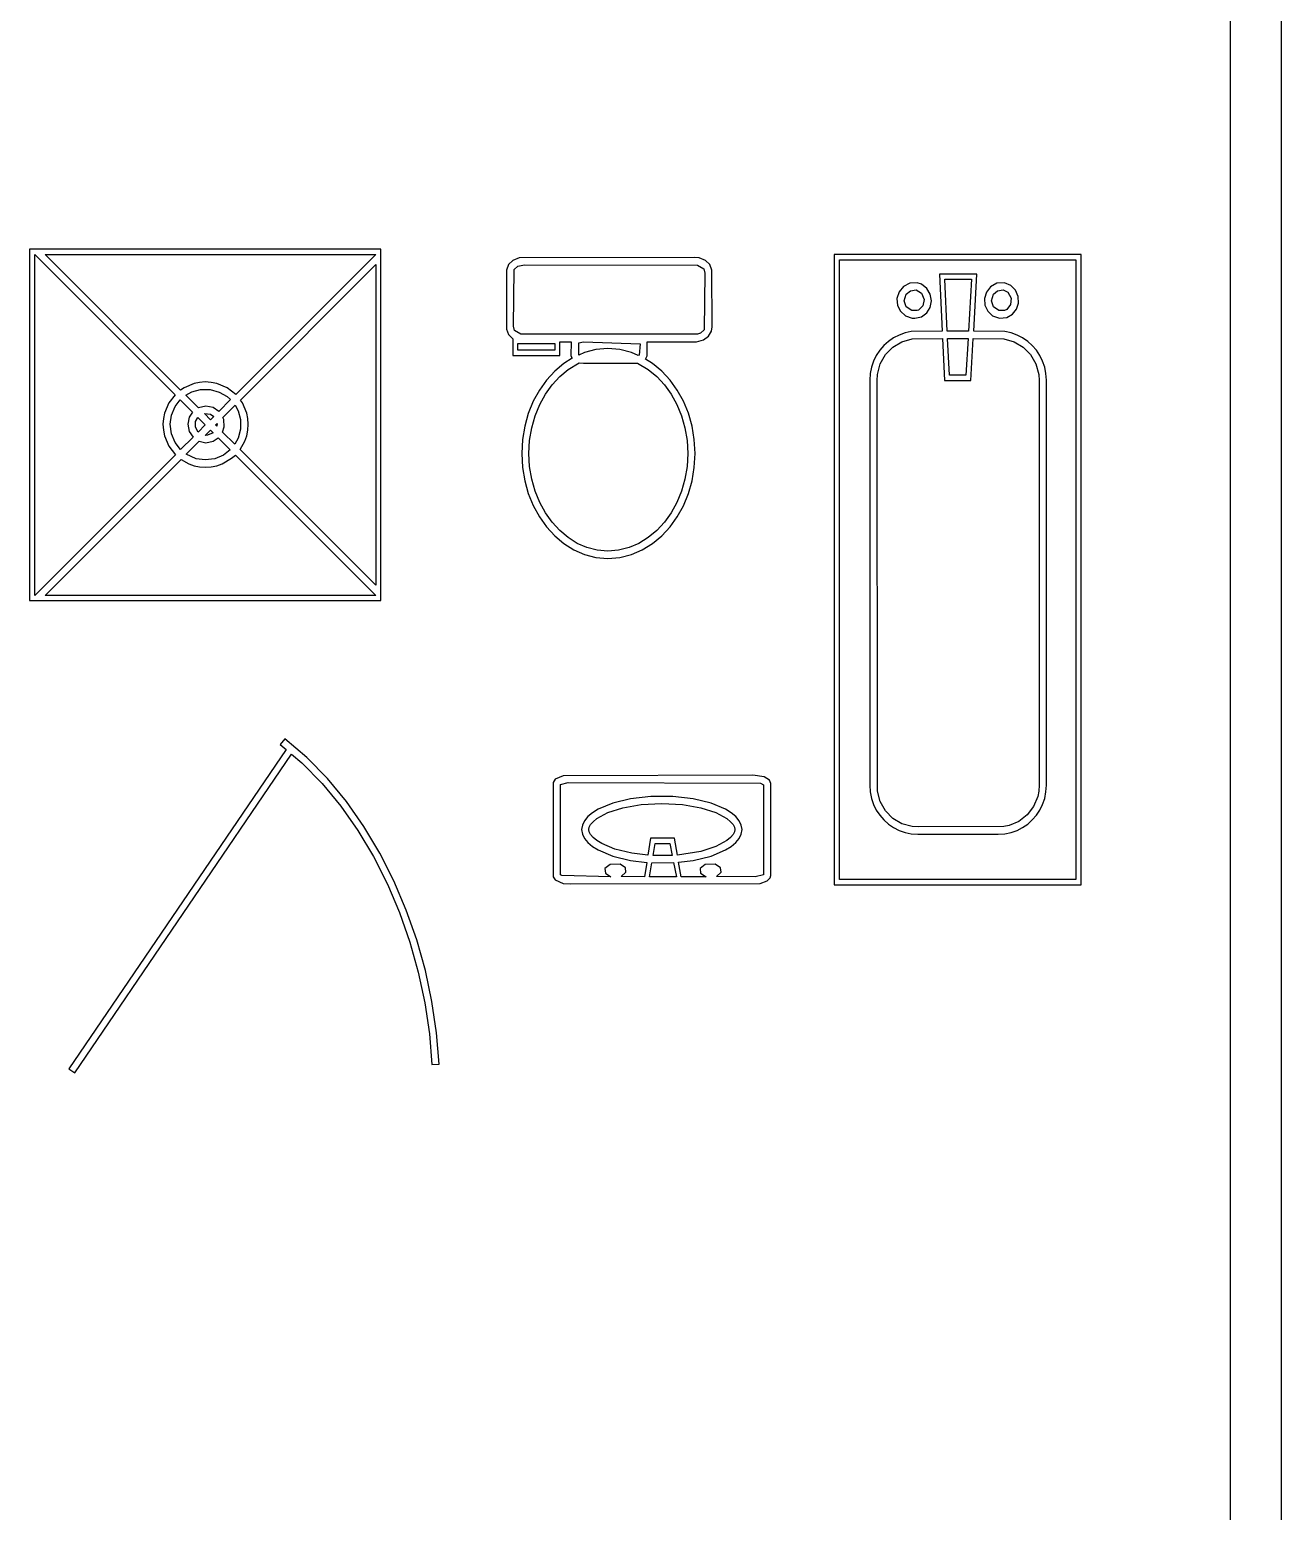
# Model space of a CAD drawing. Header units: metres. Extents: x -13 to 22, y -10.4 to 9.6.
# Drawn here: x 18.546 to 21.996, y -4.471 to -0.389 of the extents above; entities that cross this region are included whole.
import ezdxf

# ---------------------------------------------------------------- set-up
doc = ezdxf.new("R2010")
doc.units = ezdxf.units.M

msp = doc.modelspace()

# ---------------------------------------------------------------- linework, layer by layer
for p, q in [((21.9958, -10.3888), (21.9958, 9.61119)), ((21.8546, 9.46202), (21.8546, -10.2396)), ((19.5138, -0.993866), (18.5455, -0.993866)), ((18.5455, -0.993866), (18.5455, -1.96198)), ((18.5597, -1.94783), (18.5597, -1.00806)), ((18.5597, -1.00806), (18.9466, -1.39484)), ((18.9618, -1.38182), (18.5879, -1.00801)), ((18.5879, -1.00801), (19.4997, -1.00806)), ((19.4997, -1.00806), (19.1137, -1.39397)), ((19.5138, -1.96198), (19.5138, -0.993866)), ((19.895, -1.01799), (19.8777, -1.02466)), ((20.377, -1.01665), (19.895, -1.01799)), ((20.3908, -1.01799), (20.377, -1.01665)), ((20.4081, -1.02466), (20.3908, -1.01799)), ((21.4438, -1.00845), (20.7635, -1.00845)), ((20.7635, -1.00845), (20.7635, -2.74463)), ((21.4438, -2.74463), (21.4438, -1.00845)), ((19.1265, -1.40939), (19.4997, -1.03633)), ((19.4997, -1.03633), (19.4997, -1.91956)), ((19.8655, -1.03615), (19.8595, -1.05167)), ((19.8595, -1.05167), (19.8595, -1.21376)), ((19.8777, -1.02466), (19.8655, -1.03615)), ((19.8791, -1.20607), (19.8808, -1.04955)), ((19.8808, -1.04955), (19.8913, -1.04004)), ((19.8913, -1.04004), (19.9093, -1.03664)), ((19.9093, -1.03664), (20.3868, -1.03758)), ((20.3868, -1.03758), (20.4038, -1.04739)), ((20.4038, -1.04739), (20.4067, -1.05959)), ((20.4067, -1.05959), (20.4051, -1.21558)), ((20.4203, -1.03615), (20.4081, -1.02466)), ((20.4263, -1.05167), (20.4203, -1.03615)), ((20.4267, -1.20807), (20.4263, -1.05167)), ((20.7777, -2.73048), (20.7777, -1.0226)), ((20.7777, -1.0226), (21.4297, -1.0226)), ((21.4297, -1.0226), (21.4297, -2.73048)), ((20.9541, -1.09673), (20.942, -1.11156)), ((20.9716, -1.08759), (20.9541, -1.09673)), ((20.9919, -1.08627), (20.9716, -1.08759)), ((21.0043, -1.09029), (20.9919, -1.08627)), ((21.0188, -1.10176), (21.0043, -1.09029)), ((21.028, -1.1176), (21.0188, -1.10176)), ((21.1563, -1.06284), (21.0533, -1.06277)), ((21.0533, -1.06277), (21.0607, -1.21973)), ((21.0749, -1.21973), (21.0678, -1.07655)), ((21.0678, -1.07655), (21.1417, -1.07655)), ((21.1417, -1.07655), (21.1335, -1.21973)), ((21.1477, -1.21973), (21.1563, -1.06284)), ((21.1944, -1.097), (21.1827, -1.11205)), ((21.2118, -1.08762), (21.1944, -1.097)), ((21.2322, -1.08626), (21.2118, -1.08762)), ((21.2503, -1.09351), (21.2322, -1.08626)), ((21.2632, -1.10695), (21.2503, -1.09351)), ((20.942, -1.11156), (20.9363, -1.12981)), ((20.9363, -1.12981), (20.9376, -1.14861)), ((20.9559, -1.13631), (20.9617, -1.11772)), ((20.9617, -1.15268), (20.9559, -1.13631)), ((20.9617, -1.11772), (20.9733, -1.10817)), ((20.9733, -1.10817), (20.9887, -1.10602)), ((20.9887, -1.10602), (21.0036, -1.11476)), ((21.0036, -1.11476), (21.0111, -1.1322)), ((21.0111, -1.1322), (21.0077, -1.1497)), ((21.0278, -1.15411), (21.0313, -1.13641)), ((21.0313, -1.13641), (21.028, -1.1176)), ((21.1827, -1.11205), (21.1775, -1.13)), ((21.1775, -1.13), (21.1787, -1.14821)), ((21.1972, -1.13631), (21.2025, -1.11772)), ((21.2025, -1.15268), (21.1972, -1.13631)), ((21.2025, -1.11772), (21.2137, -1.10817)), ((21.2137, -1.10817), (21.2291, -1.10602)), ((21.2291, -1.10602), (21.2417, -1.11217)), ((21.2417, -1.11217), (21.2506, -1.12825)), ((21.2506, -1.12825), (21.2496, -1.14651)), ((21.2701, -1.1239), (21.2632, -1.10695)), ((21.2658, -1.15903), (21.2711, -1.1423)), ((21.2711, -1.1423), (21.2701, -1.1239)), ((20.9376, -1.14861), (20.9458, -1.16487)), ((20.9458, -1.16487), (20.9597, -1.17722)), ((20.9597, -1.17722), (20.9784, -1.18365)), ((20.9771, -1.16302), (20.9617, -1.15268)), ((20.9921, -1.16302), (20.9771, -1.16302)), ((20.9784, -1.18365), (20.9854, -1.18411)), ((20.9854, -1.18411), (21.0041, -1.1797)), ((20.9953, -1.16173), (20.9921, -1.16302)), ((21.0077, -1.1497), (20.9953, -1.16173)), ((21.0041, -1.1797), (21.0184, -1.16891)), ((21.0184, -1.16891), (21.0278, -1.15411)), ((21.1787, -1.14821), (21.1863, -1.16441)), ((21.1863, -1.16441), (21.1999, -1.17705)), ((21.1999, -1.17705), (21.2185, -1.18365)), ((21.2173, -1.16302), (21.2025, -1.15268)), ((21.2326, -1.16302), (21.2173, -1.16302)), ((21.2185, -1.18365), (21.2386, -1.18211)), ((21.2389, -1.15999), (21.2326, -1.16302)), ((21.2386, -1.18211), (21.2549, -1.17293)), ((21.2496, -1.14651), (21.2389, -1.15999)), ((21.2549, -1.17293), (21.2658, -1.15903)), ((19.8595, -1.21376), (19.8655, -1.22902)), ((19.882, -1.21777), (19.8791, -1.20607)), ((19.8992, -1.22804), (19.882, -1.21777)), ((20.4051, -1.21558), (20.3943, -1.22548)), ((20.4169, -1.23335), (20.4251, -1.21918)), ((20.4251, -1.21918), (20.4267, -1.20807)), ((20.9585, -1.2245), (20.9421, -1.23024)), ((20.9758, -1.22095), (20.9585, -1.2245)), ((21.0607, -1.21973), (20.9758, -1.22095)), ((21.1335, -1.21973), (21.0749, -1.21973)), ((21.2335, -1.22095), (21.1477, -1.21973)), ((21.2507, -1.2245), (21.2335, -1.22095)), ((21.2671, -1.23024), (21.2507, -1.2245)), ((19.8655, -1.22902), (19.8774, -1.24045)), ((19.8774, -1.24045), (19.8774, -1.28639)), ((19.8915, -1.27226), (19.8915, -1.25345)), ((19.8915, -1.25345), (19.9932, -1.25345)), ((20.3866, -1.22804), (19.8992, -1.22804)), ((19.9932, -1.25345), (19.9932, -1.27226)), ((20.0073, -1.28639), (20.0073, -1.24901)), ((20.0073, -1.24901), (20.0379, -1.24901)), ((20.0379, -1.24901), (20.0377, -1.28716)), ((20.0589, -1.25197), (20.0721, -1.24902)), ((20.0597, -1.28528), (20.0589, -1.25197)), ((20.0721, -1.24902), (20.2287, -1.25459)), ((20.2287, -1.25459), (20.2258, -1.28549)), ((20.2478, -1.24901), (20.3841, -1.24866)), ((20.2481, -1.28716), (20.2478, -1.24901)), ((20.3841, -1.24866), (20.4029, -1.24356)), ((20.3943, -1.22548), (20.3866, -1.22804)), ((20.4029, -1.24356), (20.4169, -1.23335)), ((20.9, -1.25899), (20.8888, -1.27191)), ((20.9127, -1.24763), (20.9, -1.25899)), ((20.9048, -1.28398), (20.925, -1.26338)), ((20.9268, -1.23799), (20.9127, -1.24763)), ((20.925, -1.26338), (20.9499, -1.24864)), ((20.9421, -1.23024), (20.9268, -1.23799)), ((20.9499, -1.24864), (20.9785, -1.24075)), ((20.9785, -1.24075), (21.0617, -1.23972)), ((21.0617, -1.23972), (21.0671, -1.35516)), ((21.0809, -1.34068), (21.0759, -1.23972)), ((21.0759, -1.23972), (21.1323, -1.23972)), ((21.1323, -1.23972), (21.1265, -1.34068)), ((21.1402, -1.35522), (21.1466, -1.23972)), ((21.1466, -1.23972), (21.2308, -1.24075)), ((21.2308, -1.24075), (21.2592, -1.24863)), ((21.2592, -1.24863), (21.2841, -1.2634)), ((21.2824, -1.23799), (21.2671, -1.23024)), ((21.2965, -1.24763), (21.2824, -1.23799)), ((21.2841, -1.2634), (21.3046, -1.28404)), ((21.3092, -1.25899), (21.2965, -1.24763)), ((21.3205, -1.27191), (21.3092, -1.25899)), ((19.8774, -1.28639), (20.0073, -1.28639)), ((19.9932, -1.27226), (19.8915, -1.27226)), ((20.041, -1.29428), (20.0182, -1.30858)), ((20.0377, -1.28716), (20.041, -1.29428)), ((20.0752, -1.27852), (20.0597, -1.28528)), ((20.1065, -1.27051), (20.0752, -1.27852)), ((20.1391, -1.26775), (20.1065, -1.27051)), ((20.1724, -1.27049), (20.1391, -1.26775)), ((20.2043, -1.27849), (20.1724, -1.27049)), ((20.2232, -1.28656), (20.2043, -1.27849)), ((20.2258, -1.28549), (20.2232, -1.28656)), ((20.2431, -1.29669), (20.2481, -1.28716)), ((20.2623, -1.30849), (20.2431, -1.29669)), ((20.8717, -1.30182), (20.8661, -1.31851)), ((20.8793, -1.28624), (20.8717, -1.30182)), ((20.8888, -1.27191), (20.8793, -1.28624)), ((20.8902, -1.30943), (20.9048, -1.28398)), ((21.3046, -1.28404), (21.3193, -1.30951)), ((21.33, -1.28624), (21.3205, -1.27191)), ((21.3377, -1.30182), (21.33, -1.28624)), ((21.3434, -1.31851), (21.3377, -1.30182)), ((19.993, -1.32973), (19.9703, -1.35442)), ((19.9859, -1.367), (20.0068, -1.34418)), ((20.0182, -1.30858), (19.993, -1.32973)), ((20.0068, -1.34418), (20.0299, -1.32475)), ((20.0299, -1.32475), (20.0606, -1.30664)), ((20.0606, -1.30664), (20.0719, -1.30774)), ((20.0719, -1.30774), (20.221, -1.30731)), ((20.221, -1.30731), (20.2506, -1.32475)), ((20.2506, -1.32475), (20.2741, -1.34418)), ((20.2878, -1.32964), (20.2623, -1.30849)), ((20.2741, -1.34418), (20.2952, -1.367)), ((20.3107, -1.35434), (20.2878, -1.32964)), ((20.8626, -1.33614), (20.8614, -1.35455)), ((20.8661, -1.31851), (20.8626, -1.33614)), ((20.8814, -1.35521), (20.8824, -1.33873)), ((20.8824, -1.33873), (20.8902, -1.30943)), ((21.1265, -1.34068), (21.0809, -1.34068)), ((21.3193, -1.30951), (21.3272, -1.33878)), ((21.3272, -1.33878), (21.3282, -1.35522)), ((21.347, -1.33614), (21.3434, -1.31851)), ((21.3482, -1.35455), (21.347, -1.33614)), ((18.9711, -1.37555), (18.9618, -1.38182)), ((18.9989, -1.36374), (18.9711, -1.37555)), ((18.9762, -1.39618), (18.9923, -1.38716)), ((18.9923, -1.38716), (19.0167, -1.38043)), ((19.014, -1.36061), (18.9989, -1.36374)), ((19.0297, -1.35954), (19.014, -1.36061)), ((19.0167, -1.38043), (19.0432, -1.38043)), ((19.0458, -1.36061), (19.0297, -1.35954)), ((19.0432, -1.38043), (19.0682, -1.38722)), ((19.0613, -1.36374), (19.0458, -1.36061)), ((19.0896, -1.37555), (19.0613, -1.36374)), ((19.0682, -1.38722), (19.0901, -1.39986)), ((19.1137, -1.39397), (19.0896, -1.37555)), ((19.9505, -1.38226), (19.9337, -1.4129)), ((19.9703, -1.35442), (19.9505, -1.38226)), ((19.9674, -1.39288), (19.9859, -1.367)), ((20.2952, -1.367), (20.3138, -1.39288)), ((20.3307, -1.38219), (20.3107, -1.35434)), ((20.3477, -1.41286), (20.3307, -1.38219)), ((20.8614, -1.35455), (20.8614, -2.47076)), ((20.8824, -2.48659), (20.8814, -1.35521)), ((21.0671, -1.35516), (21.1402, -1.35522)), ((21.3282, -1.35522), (21.3282, -2.47011)), ((21.3482, -2.47076), (21.3482, -1.35455)), ((18.9291, -1.41747), (18.9173, -1.44525)), ((18.9466, -1.39484), (18.9291, -1.41747)), ((18.9366, -1.45059), (18.9464, -1.4276)), ((18.9464, -1.4276), (18.9607, -1.40897)), ((18.9607, -1.40897), (18.9946, -1.44292)), ((19.0109, -1.43088), (18.9762, -1.39618)), ((19.0315, -1.42625), (19.0109, -1.43088)), ((19.0514, -1.43019), (19.0315, -1.42625)), ((19.0995, -1.4081), (19.0671, -1.44057)), ((19.0785, -1.45738), (19.1122, -1.42375)), ((19.0901, -1.39986), (19.0995, -1.4081)), ((19.1122, -1.42375), (19.1205, -1.43877)), ((19.132, -1.41747), (19.1265, -1.40939)), ((19.1439, -1.44525), (19.132, -1.41747)), ((19.9337, -1.4129), (19.9201, -1.446)), ((19.939, -1.45253), (19.9517, -1.42151)), ((19.9517, -1.42151), (19.9674, -1.39288)), ((20.3138, -1.39288), (20.3297, -1.42151)), ((20.3297, -1.42151), (20.3424, -1.45253)), ((20.3613, -1.44597), (20.3477, -1.41286)), ((18.9142, -1.46036), (18.9131, -1.47607)), ((18.9173, -1.44525), (18.9142, -1.46036)), ((18.9331, -1.47609), (18.9366, -1.45059)), ((18.9857, -1.45677), (18.9817, -1.47606)), ((18.9946, -1.44292), (18.9857, -1.45677)), ((19.0028, -1.46826), (19.0088, -1.45706)), ((19.0028, -1.48438), (19.0028, -1.46826)), ((19.0088, -1.45706), (19.0297, -1.47794)), ((19.0438, -1.46381), (19.0275, -1.44652)), ((19.0275, -1.44652), (19.0437, -1.44865)), ((19.0437, -1.44865), (19.0529, -1.45471)), ((19.0529, -1.45471), (19.0438, -1.46381)), ((19.0671, -1.44057), (19.0514, -1.43019)), ((19.0805, -1.46291), (19.0785, -1.45738)), ((19.0818, -1.48299), (19.0805, -1.46291)), ((19.1205, -1.43877), (19.1272, -1.46307)), ((19.1272, -1.46307), (19.1272, -1.48958)), ((19.147, -1.46036), (19.1439, -1.44525)), ((19.1481, -1.47607), (19.147, -1.46036)), ((19.9201, -1.446), (19.9101, -1.48122)), ((19.9296, -1.48561), (19.939, -1.45253)), ((20.3424, -1.45253), (20.3518, -1.48561)), ((20.3714, -1.4812), (20.3613, -1.44597)), ((18.9131, -1.47607), (18.9142, -1.49223)), ((18.9142, -1.49223), (18.9173, -1.50769)), ((18.9173, -1.50769), (18.9291, -1.53603)), ((18.9366, -1.50246), (18.9331, -1.47609)), ((18.9464, -1.526), (18.9366, -1.50246)), ((18.9817, -1.47606), (18.9857, -1.49588)), ((18.9857, -1.49588), (18.996, -1.51158)), ((19.0102, -1.49744), (19.0028, -1.48438)), ((19.0297, -1.47794), (19.0102, -1.49744)), ((19.0293, -1.50665), (19.0438, -1.49208)), ((19.0358, -1.50653), (19.0293, -1.50665)), ((19.0514, -1.4996), (19.0358, -1.50653)), ((19.0438, -1.49208), (19.0514, -1.4996)), ((19.058, -1.47795), (19.0621, -1.47379)), ((19.0617, -1.4817), (19.058, -1.47795)), ((19.0621, -1.47379), (19.0617, -1.4817)), ((19.0775, -1.4975), (19.0818, -1.48299)), ((19.1112, -1.53119), (19.0775, -1.4975)), ((19.1272, -1.48958), (19.1204, -1.51459)), ((19.1389, -1.52234), (19.1439, -1.50769)), ((19.1439, -1.50769), (19.147, -1.49223)), ((19.147, -1.49223), (19.1481, -1.47607)), ((19.9101, -1.48122), (19.9039, -1.51822)), ((19.9238, -1.52042), (19.9296, -1.48561)), ((20.3518, -1.48561), (20.3577, -1.52042)), ((20.3776, -1.5182), (20.3714, -1.4812)), ((18.9291, -1.53603), (18.9476, -1.56006)), ((18.9617, -1.54593), (18.9464, -1.526)), ((18.996, -1.51158), (18.9617, -1.54593)), ((18.9773, -1.55855), (19.0128, -1.52306)), ((19.0128, -1.52306), (19.0315, -1.52681)), ((19.0315, -1.52681), (19.0514, -1.52284)), ((19.0514, -1.52284), (19.0655, -1.51375)), ((19.0655, -1.51375), (19.0984, -1.54669)), ((19.0984, -1.54669), (19.0796, -1.56114)), ((19.1204, -1.51459), (19.1112, -1.53119)), ((19.1256, -1.54556), (19.1389, -1.52234)), ((19.4997, -1.91956), (19.1256, -1.54556)), ((19.9039, -1.51822), (19.9018, -1.55663)), ((19.9218, -1.55663), (19.9238, -1.52042)), ((20.3577, -1.52042), (20.3597, -1.55663)), ((20.3797, -1.55663), (20.3776, -1.5182)), ((18.9476, -1.56006), (18.5597, -1.94783)), ((18.588, -1.94783), (18.963, -1.57291)), ((18.963, -1.57291), (18.9845, -1.58525)), ((19.0042, -1.57103), (18.9773, -1.55855)), ((18.9845, -1.58525), (18.9989, -1.5903)), ((18.9989, -1.5903), (19.014, -1.59343)), ((19.0297, -1.57449), (19.0042, -1.57103)), ((19.056, -1.571), (19.0297, -1.57449)), ((19.0458, -1.59343), (19.0613, -1.5903)), ((19.0796, -1.56114), (19.056, -1.571)), ((19.0613, -1.5903), (19.0759, -1.58525)), ((19.0759, -1.58525), (19.1022, -1.56995)), ((19.1022, -1.56995), (19.1126, -1.56082)), ((19.1126, -1.56082), (19.4997, -1.94783)), ((19.9018, -1.55663), (19.9039, -1.59503)), ((19.9238, -1.59283), (19.9218, -1.55663)), ((20.3597, -1.55663), (20.3577, -1.59283)), ((20.3776, -1.59505), (20.3797, -1.55663)), ((19.014, -1.59343), (19.0297, -1.5945)), ((19.0297, -1.5945), (19.0458, -1.59343)), ((19.9039, -1.59503), (19.9101, -1.63203)), ((19.9101, -1.63203), (19.9201, -1.66725)), ((19.9296, -1.62764), (19.9238, -1.59283)), ((19.939, -1.66072), (19.9296, -1.62764)), ((20.3518, -1.62764), (20.3424, -1.66072)), ((20.3577, -1.59283), (20.3518, -1.62764)), ((20.3613, -1.66727), (20.3714, -1.63205)), ((20.3714, -1.63205), (20.3776, -1.59505)), ((19.9201, -1.66725), (19.9337, -1.70035)), ((19.9517, -1.69174), (19.939, -1.66072)), ((20.3424, -1.66072), (20.3297, -1.69174)), ((20.3477, -1.70039), (20.3613, -1.66727)), ((19.9337, -1.70035), (19.9505, -1.73099)), ((19.9674, -1.72035), (19.9517, -1.69174)), ((20.3297, -1.69174), (20.3138, -1.72035)), ((20.3307, -1.73105), (20.3477, -1.70039)), ((19.9505, -1.73099), (19.9703, -1.75883)), ((19.9859, -1.74625), (19.9674, -1.72035)), ((20.0068, -1.76907), (19.9859, -1.74625)), ((20.2952, -1.74625), (20.2741, -1.76907)), ((20.3138, -1.72035), (20.2952, -1.74625)), ((20.3107, -1.75891), (20.3307, -1.73105)), ((19.9703, -1.75883), (19.993, -1.78352)), ((19.993, -1.78352), (20.0182, -1.80467)), ((20.0299, -1.7885), (20.0068, -1.76907)), ((20.055, -1.80418), (20.0299, -1.7885)), ((20.2506, -1.7885), (20.2251, -1.80418)), ((20.2741, -1.76907), (20.2506, -1.7885)), ((20.2623, -1.80475), (20.2878, -1.7836)), ((20.2878, -1.7836), (20.3107, -1.75891)), ((20.0182, -1.80467), (20.0457, -1.82188)), ((20.0457, -1.82188), (20.0752, -1.83472)), ((20.0817, -1.81581), (20.055, -1.80418)), ((20.0752, -1.83472), (20.1065, -1.84274)), ((20.1099, -1.82303), (20.0817, -1.81581)), ((20.1391, -1.8255), (20.1099, -1.82303)), ((20.1691, -1.82303), (20.1391, -1.8255)), ((20.1979, -1.81581), (20.1691, -1.82303)), ((20.1724, -1.84276), (20.2043, -1.83476)), ((20.2251, -1.80418), (20.1979, -1.81581)), ((20.2043, -1.83476), (20.2343, -1.82195)), ((20.2343, -1.82195), (20.2623, -1.80475)), ((20.1065, -1.84274), (20.1391, -1.8455)), ((20.1391, -1.8455), (20.1724, -1.84276)), ((19.4997, -1.94783), (18.588, -1.94783)), ((18.5455, -1.96198), (19.5138, -1.96198)), ((19.2492, -2.343), (19.2362, -2.35826)), ((19.2362, -2.35826), (19.2523, -2.37192)), ((19.3094, -2.39407), (19.2492, -2.343)), ((19.2523, -2.37192), (18.6539, -3.25162)), ((18.6704, -3.26286), (19.2677, -2.38492)), ((19.2677, -2.38492), (19.2958, -2.40872)), ((19.3663, -2.4521), (19.3094, -2.39407)), ((19.2958, -2.40872), (19.3515, -2.46548)), ((20.0162, -2.44456), (19.9942, -2.45418)), ((20.5393, -2.44279), (20.0162, -2.44456)), ((20.5704, -2.44751), (20.5393, -2.44279)), ((20.5848, -2.45689), (20.5704, -2.44751)), ((19.3515, -2.46548), (19.403, -2.52791)), ((19.4189, -2.51579), (19.3663, -2.4521)), ((19.9942, -2.45418), (19.9886, -2.46298)), ((19.9886, -2.46298), (19.9886, -2.72256)), ((20.0085, -2.46829), (20.0299, -2.46297)), ((20.0085, -2.71725), (20.0085, -2.46829)), ((20.0299, -2.46297), (20.56, -2.46516)), ((20.56, -2.46516), (20.5682, -2.46965)), ((20.5682, -2.46965), (20.5679, -2.71715)), ((20.5882, -2.46629), (20.5848, -2.45689)), ((20.5882, -2.71925), (20.5882, -2.46629)), ((20.8614, -2.47076), (20.8626, -2.48918)), ((20.8626, -2.48918), (20.8661, -2.50682)), ((20.8902, -2.51588), (20.8824, -2.48659)), ((21.3272, -2.48656), (21.3241, -2.5016)), ((21.3282, -2.47011), (21.3272, -2.48656)), ((21.3434, -2.50682), (21.347, -2.48918)), ((21.347, -2.48918), (21.3482, -2.47076)), ((19.403, -2.52791), (19.4504, -2.59537)), ((19.4671, -2.58449), (19.4189, -2.51579)), ((20.1526, -2.51991), (20.1129, -2.53659)), ((20.2017, -2.5079), (20.1526, -2.51991)), ((20.1809, -2.53268), (20.2313, -2.5238)), ((20.258, -2.50146), (20.2017, -2.5079)), ((20.2313, -2.5238), (20.2882, -2.52061)), ((20.3184, -2.50146), (20.258, -2.50146)), ((20.2882, -2.52061), (20.345, -2.5238)), ((20.3747, -2.5079), (20.3184, -2.50146)), ((20.345, -2.5238), (20.3955, -2.53268)), ((20.4237, -2.51991), (20.3747, -2.5079)), ((20.4635, -2.53659), (20.4237, -2.51991)), ((20.8661, -2.50682), (20.8717, -2.5235)), ((20.8717, -2.5235), (20.8793, -2.53908)), ((20.9048, -2.54134), (20.8902, -2.51588)), ((21.3127, -2.52908), (21.295, -2.55228)), ((21.3241, -2.5016), (21.3127, -2.52908)), ((21.33, -2.53908), (21.3377, -2.5235)), ((21.3377, -2.5235), (21.3434, -2.50682)), ((20.075, -2.56837), (20.0691, -2.58032)), ((20.0844, -2.55702), (20.075, -2.56837)), ((20.0971, -2.5464), (20.0844, -2.55702)), ((20.0918, -2.57921), (20.0985, -2.57114)), ((20.1129, -2.53659), (20.0971, -2.5464)), ((20.0985, -2.57114), (20.1088, -2.56261)), ((20.1088, -2.56261), (20.1392, -2.54616)), ((20.1392, -2.54616), (20.1809, -2.53268)), ((20.3955, -2.53268), (20.4371, -2.54616)), ((20.4371, -2.54616), (20.4676, -2.56261)), ((20.4793, -2.5464), (20.4635, -2.53659)), ((20.4676, -2.56261), (20.4778, -2.57114)), ((20.4778, -2.57114), (20.4846, -2.57921)), ((20.492, -2.55702), (20.4793, -2.5464)), ((20.5014, -2.56837), (20.492, -2.55702)), ((20.5072, -2.58032), (20.5014, -2.56837)), ((20.8793, -2.53908), (20.8888, -2.55341)), ((20.8888, -2.55341), (20.9, -2.56633)), ((20.9, -2.56633), (20.9127, -2.57768)), ((20.925, -2.56195), (20.9048, -2.54134)), ((20.9499, -2.57669), (20.925, -2.56195)), ((21.2722, -2.57011), (21.2454, -2.58156)), ((21.295, -2.55228), (21.2722, -2.57011)), ((21.2965, -2.57768), (21.3092, -2.56633)), ((21.3092, -2.56633), (21.3205, -2.55341)), ((21.3205, -2.55341), (21.33, -2.53908)), ((19.4504, -2.59537), (19.4933, -2.66724)), ((19.5108, -2.65758), (19.4671, -2.58449)), ((20.0691, -2.58032), (20.0671, -2.59277)), ((20.0671, -2.59277), (20.0691, -2.60521)), ((20.0691, -2.60521), (20.075, -2.61716)), ((20.0871, -2.59277), (20.0882, -2.58636)), ((20.0882, -2.59918), (20.0871, -2.59277)), ((20.0882, -2.58636), (20.0918, -2.57921)), ((20.0918, -2.60632), (20.0882, -2.59918)), ((20.0985, -2.61441), (20.0918, -2.60632)), ((20.4846, -2.60632), (20.4778, -2.61441)), ((20.4846, -2.57921), (20.4882, -2.58636)), ((20.4882, -2.59918), (20.4846, -2.60632)), ((20.4882, -2.58636), (20.4892, -2.59277)), ((20.4892, -2.59277), (20.4882, -2.59918)), ((20.5014, -2.61716), (20.5072, -2.60521)), ((20.5092, -2.59277), (20.5072, -2.58032)), ((20.5072, -2.60521), (20.5092, -2.59277)), ((20.9127, -2.57768), (20.9268, -2.58733)), ((20.9268, -2.58733), (20.9421, -2.59509)), ((20.9421, -2.59509), (20.9585, -2.60083)), ((20.9785, -2.58456), (20.9499, -2.57669)), ((20.9585, -2.60083), (20.9758, -2.60439)), ((20.9758, -2.60439), (20.994, -2.60561)), ((20.9946, -2.58562), (20.9785, -2.58456)), ((20.994, -2.60561), (21.2156, -2.60561)), ((21.2308, -2.58456), (20.9946, -2.58562)), ((21.2156, -2.60561), (21.2335, -2.60439)), ((21.2454, -2.58156), (21.2308, -2.58456)), ((21.2335, -2.60439), (21.2507, -2.60083)), ((21.2507, -2.60083), (21.2671, -2.59509)), ((21.2671, -2.59509), (21.2824, -2.58733)), ((21.2824, -2.58733), (21.2965, -2.57768)), ((20.075, -2.61716), (20.0844, -2.62851)), ((20.0844, -2.62851), (20.0971, -2.63914)), ((20.0971, -2.63914), (20.1129, -2.64896)), ((20.1088, -2.62294), (20.0985, -2.61441)), ((20.1225, -2.63141), (20.1088, -2.62294)), ((20.1129, -2.64896), (20.1526, -2.66563)), ((20.1588, -2.64661), (20.1225, -2.63141)), ((20.2052, -2.65794), (20.1588, -2.64661)), ((20.2566, -2.61626), (20.2496, -2.6633)), ((20.3229, -2.61626), (20.2566, -2.61626)), ((20.2641, -2.66425), (20.2697, -2.63142)), ((20.2697, -2.63142), (20.3101, -2.63158)), ((20.3101, -2.63158), (20.3166, -2.66412)), ((20.3311, -2.66293), (20.3229, -2.61626)), ((20.3955, -2.65285), (20.3311, -2.66293)), ((20.4371, -2.63939), (20.3955, -2.65285)), ((20.4237, -2.66563), (20.4635, -2.64896)), ((20.4676, -2.62294), (20.4371, -2.63939)), ((20.4635, -2.64896), (20.4793, -2.63914)), ((20.4778, -2.61441), (20.4676, -2.62294)), ((20.4793, -2.63914), (20.492, -2.62851)), ((20.492, -2.62851), (20.5014, -2.61716)), ((19.4933, -2.66724), (19.5316, -2.74286)), ((19.5497, -2.73442), (19.5108, -2.65758)), ((20.1453, -2.68941), (20.1313, -2.70032)), ((20.173, -2.68828), (20.1453, -2.68941)), ((20.1526, -2.66563), (20.2017, -2.67764)), ((20.1881, -2.69817), (20.173, -2.68828)), ((20.2017, -2.67764), (20.2466, -2.68311)), ((20.2496, -2.6633), (20.2052, -2.65794)), ((20.2466, -2.68311), (20.2407, -2.72273)), ((20.254, -2.72273), (20.2606, -2.68416)), ((20.2606, -2.68416), (20.3205, -2.6839)), ((20.3166, -2.66412), (20.2641, -2.66425)), ((20.3205, -2.6839), (20.3283, -2.72273)), ((20.3345, -2.68271), (20.3747, -2.67764)), ((20.3415, -2.72273), (20.3345, -2.68271)), ((20.3747, -2.67764), (20.4237, -2.66563)), ((20.4074, -2.68941), (20.3934, -2.70032)), ((20.4351, -2.68828), (20.4074, -2.68941)), ((20.4502, -2.69817), (20.4351, -2.68828)), ((19.5837, -2.81441), (19.5497, -2.73442)), ((19.9886, -2.72256), (19.9942, -2.73137)), ((19.9942, -2.73137), (20.0162, -2.74098)), ((20.0128, -2.71935), (20.0085, -2.71725)), ((20.1478, -2.72273), (20.0128, -2.71935)), ((20.1313, -2.70032), (20.1326, -2.71248)), ((20.1326, -2.71248), (20.1478, -2.72273)), ((20.1763, -2.72192), (20.1893, -2.71004)), ((20.2407, -2.72273), (20.1763, -2.72192)), ((20.1893, -2.71004), (20.1881, -2.69817)), ((20.3283, -2.72273), (20.254, -2.72273)), ((20.4099, -2.72273), (20.3415, -2.72273)), ((20.3934, -2.70032), (20.3947, -2.71248)), ((20.3947, -2.71248), (20.4099, -2.72273)), ((20.4384, -2.72192), (20.4514, -2.71004)), ((20.5454, -2.72256), (20.4384, -2.72192)), ((20.4514, -2.71004), (20.4502, -2.69817)), ((20.5679, -2.71715), (20.5454, -2.72256)), ((20.5596, -2.74098), (20.5789, -2.73386)), ((20.5789, -2.73386), (20.5867, -2.72569)), ((20.5867, -2.72569), (20.5882, -2.71925)), ((21.4297, -2.73048), (20.7777, -2.73048)), ((19.5316, -2.74286), (19.565, -2.82164)), ((20.0162, -2.74098), (20.0356, -2.74274)), ((20.0356, -2.74274), (20.5596, -2.74098)), ((20.7635, -2.74463), (21.4438, -2.74463)), ((19.6126, -2.8969), (19.5837, -2.81441)), ((19.565, -2.82164), (19.5936, -2.90292)), ((19.6363, -2.98129), (19.6126, -2.8969)), ((19.5936, -2.90292), (19.6169, -2.98608)), ((19.6169, -2.98608), (19.6349, -3.07048)), ((19.6546, -3.06694), (19.6363, -2.98129)), ((19.6349, -3.07048), (19.6474, -3.1555)), ((19.6673, -3.15326), (19.6546, -3.06694)), ((19.6474, -3.1555), (19.6542, -3.24052)), ((19.6741, -3.23892), (19.6673, -3.15326)), ((18.6539, -3.25162), (18.6704, -3.26286)), ((19.6542, -3.24052), (19.6741, -3.23892))]:
    msp.add_line(p, q)

doc.saveas('drawing.dxf')
